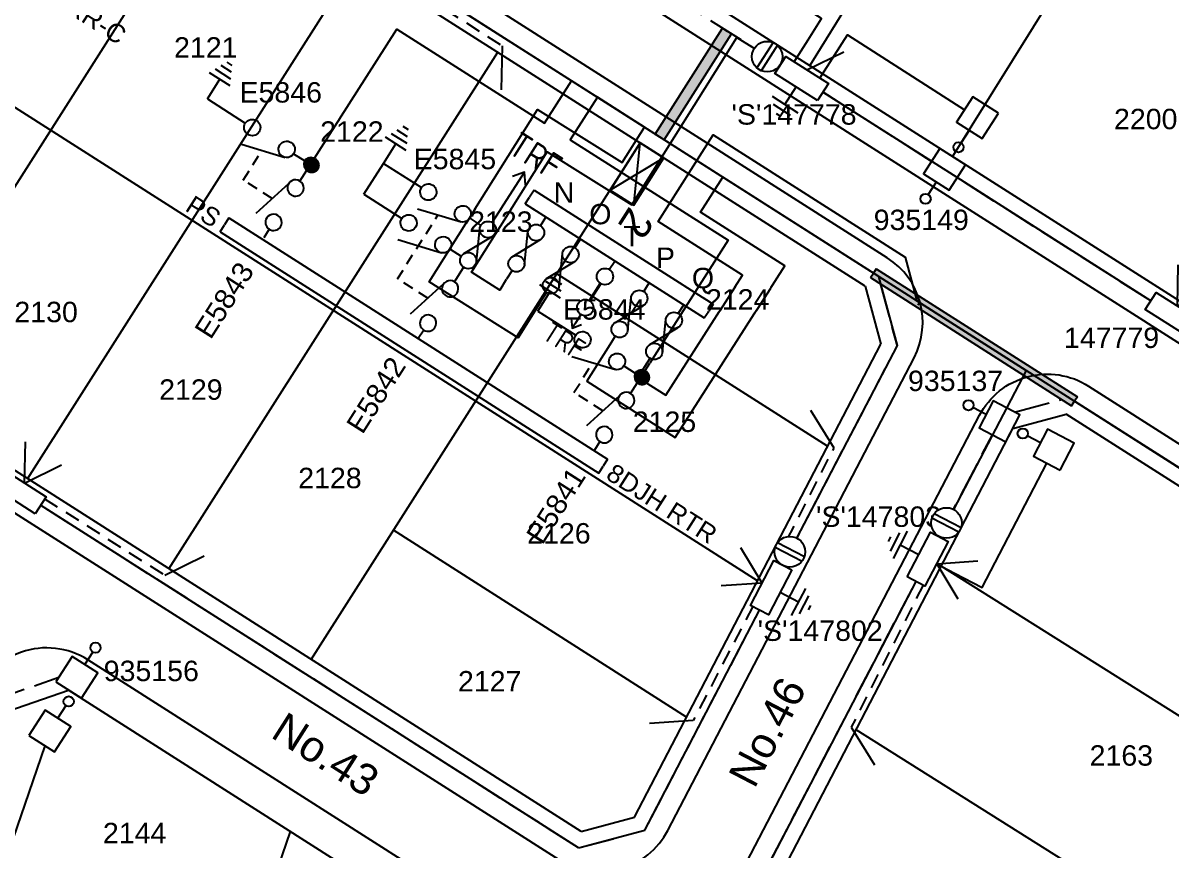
# Model space of a CAD drawing. Header units: metres. Extents: x 305550 to 306428, y 6276370 to 6276957.
# Drawn here: x 306005 to 306117.4, y 6276680.6 to 6276761.6 of the extents above; entities that cross this region are included whole.
import ezdxf
from ezdxf.enums import TextEntityAlignment as Align

# ---------------------------------------------------------------- set-up
doc = ezdxf.new("R2010")
doc.units = ezdxf.units.M
doc.header["$LTSCALE"] = 0.7
doc.set_wipeout_variables(frame=1)
for name, pattern in [('A', [0]), ('Cable Exist OH', [1, 1, 0]), ('CENTERX2', [101.6, 63.5, -12.7, 12.7, -12.7]), ('Dash', [5, 3, -2]), ('IE Trench LV', [6.5, 5, -1.5])]:
    doc.linetypes.add(name, pattern=pattern)
doc.layers.get('0').update_dxf_attribs({"color": 6})
for name, color, linetype in [('_User Miscellaneous11', 7, 'Continuous'), ('_User Miscellaneous4', 7, 'Continuous'), ('_User Miscellaneous7', 150, 'Continuous'), ('_User Miscellaneous8', 7, 'Continuous'), ('Cadastre Developer_SP_NEW', 4, 'Continuous'), ('Cadastre Roads_SP_NEW', 8, 'Continuous'), ('Duct_SP_NEW', 2, 'Continuous'), ('Equip_HV_NEW', 2, 'Continuous'), ('Equip_LV_MOD', 5, 'Continuous'), ('Equip_LV_NEW', 5, 'Continuous'), ('Mains_HV_NEW_U72', 2, 'Continuous'), ('Mains_LV_NEW_R6', 2, 'Continuous'), ('Mains_LV_NEW_T84', 2, 'Continuous'), ('Services_SP_NEW_UG', 2, 'Continuous'), ('Sub_LV_EXT', 5, 'Continuous'), ('Sub_SP_NEW', 2, 'Continuous'), ('SupportsUG_SP_LV_NEW', 2, 'Continuous'), ('SupportsUG_SP_LV_SL_NEW', 2, 'Continuous'), ('Trench_SP_NEW', 2, 'Continuous')]:
    doc.layers.add(name, color=color, linetype=linetype)
doc.layers.add('_User Miscellaneous5', color=7, linetype='Continuous', lineweight=35)
doc.layers.add('_User Notes', color=7, linetype='Continuous', plot=False)
doc.styles.add('ARIAL', font='arial.ttf', dxfattribs={"height": 2})
doc.styles.add('ARIAL 3.0', font='arial.ttf', dxfattribs={"height": 3})
doc.styles.add('iecARIAL', font='arial.ttf', dxfattribs={"height": 2})
doc.styles.add('IESYMBOL1', font='isocp.shx')
doc.styles.add('POLE_LABEL', font='arial.ttf')
doc.styles.add('SL_LABEL', font='arial.ttf')
doc.styles.get("Standard").update_dxf_attribs({"font": 'arial.ttf'})
doc.styles.add('style1', font='iso3098b.shx')
doc.styles.add('SWG_LABEL', font='arial.ttf')
doc.styles.add('SWITCH_LABEL', font='arial.ttf', dxfattribs={"height": 2.5})
doc.linetypes.add('Cable New UG', pattern='A,8,-1,["x",style1,S=3.5,R=0,X=0.35,Y=-1],-3.5', length=12.5)
doc.linetypes.add('Cable Z', pattern='A,8,-1,["Z",Standard,S=2.5,R=0,X=0.35,Y=-1.25],-3.5', length=12.5)
doc.linetypes.add('IE Trench HV', pattern='A,8,-2,["/",style1,S=2.5,R=0,X=0.1,Y=-1],-4.5', length=14.5)

# ---------------------------------------------------------------- blocks, each defined once
blk = doc.blocks.new('*U35')
at = {"lineweight": -3}
blk.add_lwpolyline([(-2.48, 2.49), (2.47, 2.49), (2.47, 0.51), (-2.48, 0.51)], close=True, dxfattribs=at)
for tag, flags, p in [('STREET_CODE', 9, (1.5, 3.5)), ('OWNED_BY', 9, (1.5, 3.3)), ('OPERATED_BY', 9, (1.5, 3.1)), ('STATE', 9, (1.5, 2.7)), ('SUPPORT_TYPE', 9, (1.5, 2.5)), ('MAINTAINED_BY', 9, (1.5, 2.9)), ('USAGE', 9, (1.5, 2.3)), ('SUBURB', 9, (1.5, 1.7)), ('STREETNAME', 9, (1.5, 1.5)), ('LEGEND', 9, (1.5, 2.1)), ('PARENT', 9, (1.5, 1.9)), ('LOCATION', 9, (1.5, 1.3)), ('NOTES', 9, (1.5, 1.1)), ('Z', 1, (1.5, 0.9))]:
    blk.add_attdef(tag, text='', height=0.2, dxfattribs=dict(flags=flags)).set_placement(p, align=Align.MIDDLE_LEFT)
at = {"layer": '_User Miscellaneous4', "style": 'ARIAL', "flags": 8}
blk.add_attdef('ASSET_NUM', text='', height=2, dxfattribs=at).set_placement((2, 5.5), align=Align.MIDDLE_LEFT)
blk = doc.blocks.new('A$C1B2C29DD')
at = {"layer": 'Services_SP_NEW_UG', "color": 2, "flags": 128}
for points in [[(0, 0), (-2.1, 3.44)], [(0, 0), (2.1, 3.44)]]:
    blk.add_lwpolyline(points, dxfattribs=at)
blk = doc.blocks.new('*U53')
at = {"layer": 'Services_SP_NEW_UG', "color": 2, "flags": 128}
blk.add_lwpolyline([(16.42, -0.75), (18.67, 2.93)], dxfattribs=at)
at = {"layer": 'Services_SP_NEW_UG', "color": 2, "linetype": 'Dash', "ltscale": 0.7, "flags": 128}
blk.add_lwpolyline([(2.47, -0.75), (16.42, -0.75)], dxfattribs=at)
blk = doc.blocks.new('*U120')
at = {"layer": '_User Miscellaneous7', "lineweight": -3}
blk.add_lwpolyline([(0.6, -2.88), (0.6, -1.43)], dxfattribs=at)
blk.add_lwpolyline([(-0.88, -5.85), (2.09, -5.85), (2.09, -2.88), (-0.88, -2.88)], close=True, dxfattribs=at)
blk.add_circle((0.6, -0.93), 0.5, dxfattribs=at)
at = {"layer": '_User Miscellaneous8', "color": 2, "lineweight": -3}
blk.add_lwpolyline([(-1.49, 0), (1.49, 0), (1.49, 2.97), (-1.49, 2.97)], close=True, dxfattribs=at)
at = {"style": 'POLE_LABEL', "flags": 9}
blk.add_attdef('STRUCTURE_PLANT_NUMBER', text='', height=0.2, dxfattribs=at).set_placement((1.64, 1.73), align=Align.MIDDLE_LEFT)
for tag, flags, p in [('STREET_CODE', 9, (1.64, 1.49)), ('OWNED_BY', 9, (1.64, 1.09)), ('COLUMN_TYPE', 9, (1.64, 1.29)), ('OPERATED_BY', 9, (1.64, 0.89)), ('STATE', 9, (1.64, 0.49)), ('MAINTAINED_BY', 9, (1.64, 0.69)), ('USAGE', 9, (1.64, 0.29)), ('LEGEND', 9, (1.64, 0.09)), ('SUBURB', 9, (1.64, -0.31)), ('STREETNAME', 9, (1.64, -0.51)), ('PARENT', 9, (1.64, -0.11)), ('LOCATION', 9, (1.64, -0.71)), ('NOTES', 9, (1.64, -0.91)), ('LABEL_ALIGNMENT', 9, (1.64, -1.11)), ('Z', 1, (1.64, -1.31))]:
    blk.add_attdef(tag, text='', height=0.2, dxfattribs=dict(flags=flags)).set_placement(p, align=Align.MIDDLE_LEFT)
at = {"layer": '_User Miscellaneous5', "style": 'ARIAL', "flags": 8}
blk.add_attdef('ASSET_NUM', text='', height=2, dxfattribs=at).set_placement((2, 3.49), align=Align.MIDDLE_LEFT)
blk = doc.blocks.new('*U39')
at = {"layer": '_User Miscellaneous8', "color": 2}
blk.add_line((0, 0), (0, 1.45), dxfattribs=at)
blk.add_circle((0, 1.95), 0.5, dxfattribs=at)
for tag, p, flags in [('Z', (0, 0), 1), ('OPERATED_BY', (0, -9.61), 9)]:
    blk.add_attdef(tag, p, '', height=0.2, dxfattribs=dict(flags=flags))
at = {"style": 'SL_LABEL', "flags": 9}
blk.add_attdef('STREET_CODE', text='', height=0.2, dxfattribs=at).set_placement((0, -0.2), align=Align.MIDDLE_LEFT)
at = {"flags": 9}
for tag, p in [('CONSTRUCTED_VOLTAGE', (0, -0.4)), ('CONTROL_TYPE', (0, -0.6)), ('LANTERN_PURPOSE', (0, -0.8)), ('LANTERN_TYPE', (0, -1)), ('NO_PHASES', (0, -1.2)), ('OPERATING_VOLTAGE', (0, -1.4)), ('ORIENTATION', (0, -1.6)), ('OWNED_BY', (0, -1.8)), ('STATE', (0, -2)), ('USAGE', (0, -2.2)), ('CEXIST', (0, -2.4)), ('CNEW', (0, -2.6)), ('CNUMBER', (0, -2.8)), ('CREMOVE', (0, -3)), ('CREPLACE', (0, -3.2)), ('LKINGHEIGHT', (0, -3.4)), ('LBRACKET', (0, -3.6)), ('LBRACKETVOCAB', (0, -3.8)), ('LCATEGORY', (0, -4)), ('LCHARGE1', (0, -4.2)), ('LCHARGE1PERCENT', (0, -4.4)), ('LCHARGE2', (0, -4.6)), ('LCHARGE2PERCENT', (0, -4.8)), ('LCHARGE3', (0, -5)), ('LCHARGE3PERCENT', (0, -5.2)), ('LEXIST', (0, -5.4)), ('LLAMP', (0, -5.6)), ('LLAMPVOCAB', (0, -5.8)), ('LMAST', (0, -6)), ('LMASTVOCAB', (0, -6.2)), ('LNEW', (0, -6.4)), ('LANTNUMBER', (0, -6.6)), ('LOUTREACH', (0, -7)), ('LOUTREACHVOCAB', (0, -7.2)), ('LRATECODE', (0, -7.4)), ('LREMOVE', (0, -7.6)), ('LREPLACE', (0, -7.8)), ('SUBURB', (0, -8.6)), ('STREETNAME', (0, -8.8)), ('LTYPE', (0, -8)), ('LTYPEVOCAB', (0, -8.2)), ('LEGEND', (0, -8.4)), ('LOCATION', (0, -9)), ('NOTES', (0, -9.2)), ('MAINTAINED_BY', (0, -9.86))]:
    blk.add_attdef(tag, text='', height=0.2, dxfattribs=at).set_placement(p, align=Align.MIDDLE_LEFT)
at = {"layer": '_User Notes', "style": 'SL_LABEL', "flags": 8}
blk.add_attdef('ASSET_NUM', text='', height=2.5, dxfattribs=at).set_placement((2, 2), align=Align.MIDDLE_LEFT)
at = {"layer": '_User Notes', "flags": 8}
blk.add_attdef('LNUMBER', text='', height=2.5, dxfattribs=at).set_placement((1.2, -2.8), align=Align.MIDDLE_LEFT)
blk = doc.blocks.new('*U36')
at = {"layer": '_User Miscellaneous7', "lineweight": -3}
blk.add_lwpolyline([(0, -3.03), (0, -1.58)], dxfattribs=at)
blk.add_lwpolyline([(-1.49, -6), (1.49, -6), (1.49, -3.03), (-1.49, -3.03)], close=True, dxfattribs=at)
blk.add_circle((0, -1.08), 0.5, dxfattribs=at)
at = {"layer": '_User Miscellaneous8', "color": 2, "lineweight": -3}
blk.add_lwpolyline([(-1.49, 0), (1.49, 0), (1.49, 2.97), (-1.49, 2.97)], close=True, dxfattribs=at)
at = {"style": 'POLE_LABEL', "flags": 9}
blk.add_attdef('STRUCTURE_PLANT_NUMBER', text='', height=0.2, dxfattribs=at).set_placement((1.64, 1.73), align=Align.MIDDLE_LEFT)
for tag, flags, p in [('STREET_CODE', 9, (1.64, 1.49)), ('OWNED_BY', 9, (1.64, 1.09)), ('COLUMN_TYPE', 9, (1.64, 1.29)), ('OPERATED_BY', 9, (1.64, 0.89)), ('STATE', 9, (1.64, 0.49)), ('MAINTAINED_BY', 9, (1.64, 0.69)), ('USAGE', 9, (1.64, 0.29)), ('LEGEND', 9, (1.64, 0.09)), ('SUBURB', 9, (1.64, -0.31)), ('STREETNAME', 9, (1.64, -0.51)), ('PARENT', 9, (1.64, -0.11)), ('LOCATION', 9, (1.64, -0.71)), ('NOTES', 9, (1.64, -0.91)), ('LABEL_ALIGNMENT', 9, (1.64, -1.11)), ('Z', 1, (1.64, -1.31))]:
    blk.add_attdef(tag, text='', height=0.2, dxfattribs=dict(flags=flags)).set_placement(p, align=Align.MIDDLE_LEFT)
at = {"layer": '_User Miscellaneous5', "style": 'ARIAL', "flags": 8}
blk.add_attdef('ASSET_NUM', text='', height=2, dxfattribs=at).set_placement((2, 3.49), align=Align.MIDDLE_LEFT)
blk = doc.blocks.new('*U74')
at = {"layer": 'Services_SP_NEW_UG', "color": 2, "flags": 128}
blk.add_lwpolyline([(14.97, -0.75), (17.21, 2.93)], dxfattribs=at)
at = {"layer": 'Services_SP_NEW_UG', "color": 2, "linetype": 'Dash', "ltscale": 0.7, "flags": 128}
blk.add_lwpolyline([(2.47, -0.75), (14.97, -0.75)], dxfattribs=at)
blk = doc.blocks.new('*U55')
at = {"layer": 'Services_SP_NEW_UG', "color": 2, "flags": 128}
blk.add_lwpolyline([(-15.04, -0.99), (-17.35, 2.65)], dxfattribs=at)
at = {"layer": 'Services_SP_NEW_UG', "color": 2, "linetype": 'Dash', "ltscale": 0.7, "flags": 128}
blk.add_lwpolyline([(-2.46, -0.79), (-15.04, -0.99)], dxfattribs=at)
blk = doc.blocks.new('*U56')
at = {"layer": 'Services_SP_NEW_UG', "color": 2, "flags": 128}
blk.add_lwpolyline([(18.06, -0.75), (20.31, 2.93)], dxfattribs=at)
at = {"layer": 'Services_SP_NEW_UG', "color": 2, "linetype": 'Dash', "ltscale": 0.7, "flags": 128}
blk.add_lwpolyline([(2.47, -0.75), (18.06, -0.75)], dxfattribs=at)
blk = doc.blocks.new('SUB_PADMOUNT_NEW')
for p, q in [((0, 1.375), (5.5, -1.375)), ((5.5, 1.375), (0, -1.375))]:
    blk.add_line(p, q)
blk.add_lwpolyline([(0, -1.375), (5.5, -1.375), (5.5, 1.375), (0, 1.375)], close=True)
for tag, flags, p in [('STREET_CODE', 9, (5.34, 0.545)), ('OPERATING_VOLTAGE', 9, (5.34, 0.145)), ('ORIENTATION', 9, (5.34, -0.055)), ('NO_PHASES', 9, (5.34, 0.345)), ('OWNED_BY', 9, (5.34, -0.255)), ('OPERATED_BY', 9, (5.34, -0.455)), ('SECONDARY_VOLTAGE', 9, (5.34, -1.055)), ('CONSTRUCTED_VOLTAGE', 9, (5.34, -0.855)), ('MAINTAINED_BY', 9, (5.34, -0.655)), ('STATE', 9, (5.34, -1.255)), ('SUBSTATION_TYPE', 9, (5.34, -1.655)), ('SUBURB', 9, (5.34, -2.255)), ('USAGE', 9, (5.34, -1.855)), ('PARENT', 9, (5.34, -1.455)), ('LEGEND', 9, (5.34, -2.055)), ('Z', 1, (5.34, -3.055)), ('STREETNAME', 9, (5.34, -2.455)), ('LOCATION', 9, (5.34, -2.655)), ('NOTES', 9, (5.34, -2.855))]:
    blk.add_attdef(tag, text='', height=0.2, dxfattribs=dict(flags=flags)).set_placement(p, align=Align.MIDDLE_LEFT)
at = {"layer": '_User Notes', "flags": 8}
blk.add_attdef('ASSET_NUM', text='', height=3, dxfattribs=at).set_placement((5.84, 2.545), align=Align.MIDDLE_LEFT)
blk = doc.blocks.new('*U54')
at = {"layer": 'Services_SP_NEW_UG', "color": 2, "flags": 128}
blk.add_lwpolyline([(-16.42, -0.75), (-18.67, 2.93)], dxfattribs=at)
at = {"layer": 'Services_SP_NEW_UG', "color": 2, "linetype": 'Dash', "ltscale": 0.7, "flags": 128}
blk.add_lwpolyline([(-2.47, -0.75), (-16.42, -0.75)], dxfattribs=at)
blk = doc.blocks.new('LV_UG_LINKS_CLOSED_NEW')
for tag, flags, p in [('MAINTAINED_BY', 9, (1.5, -2.2)), ('TYPE', 9, (1.5, -2.6)), ('Z', 1, (1.5, -2.8)), ('NUMBER_OF_PHASES', 9, (1.5, -2.4))]:
    blk.add_attdef(tag, text='', height=0.2, dxfattribs=dict(flags=flags)).set_placement(p, align=Align.MIDDLE_LEFT)
blk.add_wipeout([(-1.06, 1.06), (-1.18, 0.92), (-1.29, 0.76), (-1.37, 0.59), (-1.43, 0.42), (-1.48, 0.23), (-1.49, 0.05), (-1.49, -0.14), (-1.46, -0.33), (-1.41, -0.51), (-1.33, -0.68), (-1.24, -0.84), (-1.12, -0.99), (-0.99, -1.12), (-0.84, -1.24), (-0.68, -1.33), (-0.51, -1.41), (-0.33, -1.46), (-0.14, -1.49), (0.05, -1.49), (0.23, -1.48), (0.42, -1.43), (0.59, -1.37), (0.76, -1.29), (0.92, -1.18), (1.06, -1.06), (1.18, -0.92), (1.29, -0.76), (1.37, -0.59), (1.43, -0.42), (1.48, -0.23), (1.49, -0.05), (1.49, 0.14), (1.46, 0.33), (1.41, 0.51), (1.33, 0.68), (1.24, 0.84), (1.12, 0.99), (0.99, 1.12), (0.84, 1.24), (0.68, 1.33), (0.51, 1.41), (0.33, 1.46), (0.14, 1.49), (-0.05, 1.49), (-0.23, 1.48), (-0.42, 1.43), (-0.59, 1.37), (-0.76, 1.29), (-0.92, 1.18)])
for p, q in [((-0.25, -1.48), (-0.25, 1.48)), ((0.25, -1.48), (0.25, 1.48))]:
    blk.add_line(p, q)
blk.add_circle((0, 0), 1.5)
at = {"flags": 9}
for tag, p in [('ACTUAL_STATUS', (1.5, 0)), ('CONSTRUCTED_VOLTAGE', (1.5, -0.2)), ('OPERATING_VOLTAGE', (1.5, -0.6)), ('ORIENTATION', (1.5, -0.8)), ('STATE', (1.5, -1)), ('SWITCH_TYPE', (1.5, -1.2)), ('NO_PHASES', (1.5, -0.4)), ('OWNED_BY', (1.5, -1.8)), ('OPERATED_BY', (1.5, -2)), ('USAGE', (1.5, -1.4)), ('NOTES', (1.5, -1.6))]:
    blk.add_attdef(tag, text='', height=0.2, dxfattribs=at).set_placement(p, align=Align.MIDDLE_LEFT)
blk = doc.blocks.new('*U77')
for tag, flags, p in [('MAINTAINED_BY', 9, (1.5, -2.2)), ('TYPE', 9, (1.5, -2.6)), ('Z', 1, (1.5, -2.8)), ('NUMBER_OF_PHASES', 9, (1.5, -2.4))]:
    blk.add_attdef(tag, text='', height=0.2, dxfattribs=dict(flags=flags)).set_placement(p, align=Align.MIDDLE_LEFT)
blk.add_wipeout([(-1.13, 0.97), (-1.25, 0.82), (-1.34, 0.66), (-1.41, 0.49), (-1.46, 0.31), (-1.49, 0.12), (-1.49, -0.07), (-1.47, -0.25), (-1.43, -0.44), (-1.36, -0.61), (-1.28, -0.78), (-1.17, -0.93), (-1.04, -1.07), (-0.9, -1.19), (-0.74, -1.3), (-0.58, -1.38), (-0.4, -1.44), (-0.21, -1.48), (-0.03, -1.49), (0.16, -1.49), (0.34, -1.45), (0.52, -1.4), (0.7, -1.32), (0.86, -1.22), (1, -1.11), (1.13, -0.97), (1.25, -0.82), (1.34, -0.66), (1.41, -0.49), (1.46, -0.31), (1.49, -0.12), (1.49, 0.07), (1.47, 0.25), (1.43, 0.44), (1.36, 0.61), (1.28, 0.78), (1.17, 0.93), (1.04, 1.07), (0.9, 1.19), (0.74, 1.3), (0.58, 1.38), (0.4, 1.44), (0.21, 1.48), (0.03, 1.49), (-0.16, 1.49), (-0.34, 1.45), (-0.52, 1.4), (-0.7, 1.32), (-0.86, 1.22), (-1, 1.11)])
for p, q in [((-0.14, -1.49), (-0.36, 1.46)), ((0.36, -1.46), (0.14, 1.49))]:
    blk.add_line(p, q)
blk.add_circle((0, 0), 1.5)
at = {"flags": 9}
for tag, p in [('ACTUAL_STATUS', (1.5, 0)), ('CONSTRUCTED_VOLTAGE', (1.5, -0.2)), ('OPERATING_VOLTAGE', (1.5, -0.6)), ('ORIENTATION', (1.5, -0.8)), ('STATE', (1.5, -1)), ('SWITCH_TYPE', (1.5, -1.2)), ('NO_PHASES', (1.5, -0.4)), ('OWNED_BY', (1.5, -1.8)), ('OPERATED_BY', (1.5, -2)), ('USAGE', (1.5, -1.4)), ('NOTES', (1.5, -1.6))]:
    blk.add_attdef(tag, text='', height=0.2, dxfattribs=at).set_placement(p, align=Align.MIDDLE_LEFT)
blk = doc.blocks.new('TX_LINK_NEW')
h = blk.add_hatch(color=256)
edge = h.paths.add_edge_path()
edge.add_line((2.6, 0.05), (4.6, 0.05))
edge.add_arc((5.4, 0.01), 0.8, 177.2353, 184.4027)
edge.add_line((4.6, -0.05), (2.6, -0.05))
edge.add_arc((1.8, 0), 0.8, 356.4167, 363.5833)
blk.add_line((7.2, 0.01), (7.8, 0.01))
for points in [[(1, 0), (0, 0)], [(2.6, 0.05), (4.6, 0.05)], [(6.2, 0.01), (7.2, 0.01)], [(7, -0.59), (7.8, 0.01), (7, 0.61)], [(2.6, -0.05), (4.6, -0.05)]]:
    blk.add_lwpolyline(points)
for centre in [(1.8, 0), (5.4, 0.01)]:
    blk.add_circle(centre, 0.8)
for centre, start, end in [((1.8, 0), 356.4167, 3.5833), ((5.4, 0.01), 177.2353, 184.4027)]:
    blk.add_arc(centre, 0.8, start, end)
at = {"style": 'IESYMBOL1'}
blk.add_text('TRF', height=2, rotation=90, dxfattribs=at).set_placement((9.24, 0.01), align=Align.MIDDLE_CENTER)
at = {"flags": 1}
blk.add_attdef('Z', (0, 0), '', height=0.2, dxfattribs=at)
at = {"layer": 'Sub_LV_EXT', "flags": 1}
for tag, p in [('USAGE', (2.14, -1.14)), ('ORIENTATION', (2.14, -1.53)), ('NOTES', (2.14, -3.07))]:
    blk.add_attdef(tag, p, '', height=0.2, dxfattribs=at)
blk = doc.blocks.new('LV_UG_DFUSE_CLOSED_NEW')
for points in [[(1, 0), (0, 0)], [(5.04, 0.73), (2.16, -0.72)], [(5.05, -0.71), (2.16, 0.72)], [(6.2, 0.01), (7.2, 0.01)]]:
    blk.add_lwpolyline(points)
for centre in [(1.8, 0), (5.4, 0.01)]:
    blk.add_circle(centre, 0.8)
for tag, flags, p in [('ACTUAL_STATUS', 9, (1.5, 0)), ('CONSTRUCTED_VOLTAGE', 9, (1.5, -0.2)), ('OPERATED_BY', 9, (1.5, -0.6)), ('OWNED_BY', 9, (1.5, -1)), ('OPERATING_VOLTAGE', 9, (1.5, -1.2)), ('NO_PHASES', 9, (1.5, -0.4)), ('MAINTAINED_BY', 9, (1.5, -0.8)), ('ORIENTATION', 9, (1.5, -1.4)), ('STATE', 9, (1.5, -1.6)), ('SWITCH_TYPE', 9, (1.5, -1.8)), ('USAGE', 9, (1.5, -2)), ('NOTES', 9, (1.5, -2.2)), ('Z', 1, (1.5, -2.4))]:
    blk.add_attdef(tag, text='', height=0.2, dxfattribs=dict(flags=flags)).set_placement(p, align=Align.MIDDLE_LEFT)
blk = doc.blocks.new('Earth')
for p, q in [((0, -2.04), (0, 0)), ((-1.5, -2.04), (1.5, -2.04)), ((-1, -2.64), (1, -2.64)), ((-0.25, -3.24), (0.25, -3.24))]:
    blk.add_line(p, q)
blk = doc.blocks.new('*U153')
for p, q in [((-1.6, 0), (-1.6, 69.89)), ((-1.6, 69.89), (-0.8, 69.89)), ((0, 69.89), (-0.8, 69.89)), ((0, 0), (0, 69.89)), ((-1.6, 0), (-0.8, 0)), ((0, 0), (-0.8, 0))]:
    blk.add_line(p, q)
at = {"style": 'ARIAL'}
blk.add_attdef('SWG_TYPE', text='', height=1.8, rotation=90, dxfattribs=at).set_placement((-0.8, 70.64), align=Align.MIDDLE_LEFT)
blk.add_attdef('SUB_TYPE', text='', height=1.8, rotation=90, dxfattribs=at).set_placement((-0.8, -0.76), align=Align.MIDDLE_RIGHT)
blk = doc.blocks.new('*U156')
for p, q in [((-1.6, 0), (-1.6, 44)), ((-1.6, 44), (-0.8, 44)), ((0, 44), (-0.8, 44)), ((0, 0), (0, 44)), ((-1.6, 0), (-0.8, 0)), ((0, 0), (-0.8, 0))]:
    blk.add_line(p, q)
at = {"style": 'ARIAL'}
blk.add_attdef('SWG_TYPE', text='', height=1.8, rotation=90, dxfattribs=at).set_placement((-0.8, 44.74), align=Align.MIDDLE_LEFT)
blk.add_attdef('SUB_TYPE', text='', height=1.8, rotation=90, dxfattribs=at).set_placement((-0.8, -0.76), align=Align.MIDDLE_RIGHT)
blk = doc.blocks.new('SWG_SIE_TRF_NOES_NEW')
for p, q in [((7.01, 0.8), (2.79, 1.95)), ((14.68, 0), (20.54, 0))]:
    blk.add_line(p, q)
for points in [[(2.2, 0.01), (1.2, 0.01)], [(19.54, -0.75), (20.54, 0), (19.54, 0.75)], [(7.8, 0), (9.45, 0)]]:
    blk.add_lwpolyline(points)
for points in [[(3, -0.79, 1), (3, 0.81, 1)], [(7, -0.8, 1), (7, 0.8, 1)]]:
    blk.add_lwpolyline(points, format="xyb", close=True)
at = {"flags": 1}
blk.add_attdef('Z', (0, 0), '', height=0.2, dxfattribs=at)
at = {"style": 'SWITCH_LABEL', "flags": 9}
blk.add_attdef('STREET_CODE', text='', height=0.2, dxfattribs=at).set_placement((0, -0.2), align=Align.MIDDLE_LEFT)
at = {"flags": 9}
for tag, p in [('ORIENTATION', (0, -0.4)), ('SUBURB', (0, -1)), ('STREETNAME', (0, -1.2)), ('PARENT', (0, -0.6)), ('USAGE', (0, -0.8)), ('LOCATION', (0, -1.4)), ('NOTES', (0, -1.6))]:
    blk.add_attdef(tag, text='', height=0.2, dxfattribs=at).set_placement(p, align=Align.MIDDLE_LEFT)
blk = doc.blocks.new('SWG_FUSE_NEW')
for points in [[(4.04, 0.73), (1.16, -0.72)], [(4.05, -0.71), (1.16, 0.72)]]:
    blk.add_lwpolyline(points)
for centre in [(0.8, 0), (4.4, 0.01)]:
    blk.add_circle(centre, 0.8)
at = {"style": 'SWITCH_LABEL', "flags": 8}
blk.add_attdef('ASSET_NUM', text='', height=2.5, rotation=179.9544, dxfattribs=at).set_placement((-2.4, 0), align=Align.MIDDLE_LEFT)
for tag, p, flags in [('Z', (0, 0), 1), ('ORIENTATION', (0.04, -4.4), 9), ('USAGE', (0.04, -5.4), 9)]:
    blk.add_attdef(tag, p, '', height=0.2, dxfattribs=dict(flags=flags))
at = {"flags": 9}
for tag, p in [('SUBURB', (0, -2.2)), ('PARENT', (0, -1.6)), ('STREETNAME', (0, -2.4))]:
    blk.add_attdef(tag, text='', height=0.2, dxfattribs=at).set_placement(p, align=Align.MIDDLE_LEFT)
blk = doc.blocks.new('*U157')
at = {"linetype": 'CENTERX2'}
blk.add_blockref('SWG_SIE_TRF_NOES_NEW', (0, 0), dxfattribs=at)
at = {"linetype": 'CENTERX2', "rotation": 180}
blk.add_blockref('SWG_FUSE_NEW', (14.68, 0), dxfattribs=at)
at = {"style": 'IESYMBOL1'}
blk.add_text('TRF', height=2.5, rotation=270.0174, dxfattribs=at).set_placement((22.51, -0.05), align=Align.MIDDLE_CENTER)
blk = doc.blocks.new('SWG_SIE_ES_NEW')
for p, q in [((-6.1, 0.75), (-1.8, 1.97)), ((2.22, -2.29), (4.62, -2.29)), ((2.52, -2.89), (4.32, -2.89)), ((2.83, -3.49), (4.03, -3.49)), ((3.13, -4.09), (3.73, -4.09))]:
    blk.add_line(p, q)
at = {"const_width": 0.8, "flags": 128}
blk.add_lwpolyline([(-9.09, -0.02, 1), (-8.29, -0.02, 1)], format="xyb", close=True, dxfattribs=at)
for points in [[(-5.79, -0.82, -1), (-5.79, 0.78, -1)], [(-1.79, -0.81, -1), (-1.79, 0.79, -1)]]:
    blk.add_lwpolyline(points, format="xyb", close=True)
for points in [[(-6.59, -0.02), (-7.89, -0.02)], [(3.42, -0.01), (-0.99, -0.01)], [(3.42, -0.01), (3.42, -2.29)]]:
    blk.add_lwpolyline(points)
at = {"flags": 1}
blk.add_attdef('Z', (0, 0), '', height=0.2, dxfattribs=at)
at = {"style": 'SWITCH_LABEL', "flags": 9}
blk.add_attdef('STREET_CODE', text='', height=0.2, dxfattribs=at).set_placement((0, -0.2), align=Align.MIDDLE_LEFT)
at = {"flags": 9}
for tag, p in [('ORIENTATION', (0, -0.4)), ('SUBURB', (0, -1)), ('STREETNAME', (0, -1.2)), ('PARENT', (0, -0.6)), ('USAGE', (0, -0.8)), ('LOCATION', (0, -1.4)), ('NOTES', (0, -1.6))]:
    blk.add_attdef(tag, text='', height=0.2, dxfattribs=at).set_placement(p, align=Align.MIDDLE_LEFT)
at = {"style": 'ARIAL', "flags": 8}
blk.add_attdef('ASSET_NUM', text='', height=2, dxfattribs=at).set_placement((-1.81, -3.15), align=Align.MIDDLE_CENTER)
blk = doc.blocks.new('SWG_SIE_SU_NEW')
blk.add_line((5.81, 0.79), (1.59, 1.94))
at = {"linetype": 'A', "lineweight": 0}
for p, q in [((7.98, 0.35), (7.98, -0.37)), ((8.18, -0.58), (8.18, 0.56)), ((8.38, 0.66), (8.38, -0.68)), ((8.58, -0.71), (8.58, 0.69)), ((8.78, 0.66), (8.78, -0.68)), ((8.98, -0.59), (8.98, 0.56)), ((9.18, 0.35), (9.18, -0.38))]:
    blk.add_line(p, q, dxfattribs=at)
at = {"linetype": 'Dash', "ltscale": 0.5}
blk.add_lwpolyline([(3.7, 1.36), (3.7, 4.73), (7.22, 4.73)], dxfattribs=at)
for points in [[(1, 0), (0, 0)], [(6.6, -0.01), (10.1, -0.01)]]:
    blk.add_lwpolyline(points)
for points in [[(1.8, -0.8, 1), (1.8, 0.8, 1)], [(5.8, -0.81, 1), (5.8, 0.79, 1)]]:
    blk.add_lwpolyline(points, format="xyb", close=True)
at = {"linetype": 'A', "lineweight": 0}
blk.add_circle((8.58, -0.01), 0.7, dxfattribs=at)
at = {"style": 'SWG_LABEL', "flags": 8}
blk.add_attdef('ASSET_NUM', text='', height=2, rotation=179.9544, dxfattribs=at).set_placement((-2.4, 0.01), align=Align.MIDDLE_LEFT)
at = {"flags": 1}
blk.add_attdef('Z', (0, 0), '', height=0.2, dxfattribs=at)
at = {"style": 'SWITCH_LABEL', "flags": 9}
blk.add_attdef('STREET_CODE', text='', height=0.2, dxfattribs=at).set_placement((0, 0), align=Align.MIDDLE_LEFT)
at = {"flags": 9}
for tag, p in [('ORIENTATION', (0, -0.2)), ('SUBURB', (0, -0.8)), ('STREETNAME', (0, -1)), ('PARENT', (0, -0.4)), ('USAGE', (0, -0.6)), ('LOCATION', (0, -1.2)), ('OPERATED_BY', (-0.01, -1.84)), ('OWNED_BY', (0, -1.62)), ('MAINTAINED_BY', (-0.01, -2.05)), ('NOTES', (0, -1.4))]:
    blk.add_attdef(tag, text='', height=0.2, dxfattribs=at).set_placement(p, align=Align.MIDDLE_LEFT)
blk = doc.blocks.new('*U206')
for p, q in [((-6.1, 4.33), (-1.8, 5.55)), ((-6.1, 0.75), (-1.8, 1.97)), ((2.22, -2.29), (4.62, -2.29)), ((2.52, -2.89), (4.32, -2.89)), ((2.83, -3.49), (4.03, -3.49)), ((3.13, -4.09), (3.73, -4.09))]:
    blk.add_line(p, q)
at = {"linetype": 'Dash', "ltscale": 0.5, "flags": 128}
blk.add_lwpolyline([(-7.34, 8.78), (-3.81, 8.78), (-3.79, 1.4)], dxfattribs=at)
for points in [[(-6.59, 3.56), (-7.89, 3.56)], [(3.42, 3.57), (-0.99, 3.57)], [(3.42, 3.57), (3.42, -0.01)], [(-6.59, -0.02), (-7.89, -0.02)], [(3.42, -0.01), (-0.99, -0.01)], [(3.42, -0.01), (3.42, -2.29)]]:
    blk.add_lwpolyline(points)
for points in [[(-5.79, 2.76, -1), (-5.79, 4.36, -1)], [(-1.79, 2.77, -1), (-1.79, 4.37, -1)], [(-5.79, -0.82, -1), (-5.79, 0.78, -1)], [(-1.79, -0.81, -1), (-1.79, 0.79, -1)]]:
    blk.add_lwpolyline(points, format="xyb", close=True)
at = {"flags": 1}
blk.add_attdef('Z', (0, 0), '', height=0.2, dxfattribs=at)
at = {"style": 'SWITCH_LABEL', "flags": 9}
blk.add_attdef('STREET_CODE', text='', height=0.2, dxfattribs=at).set_placement((0, -0.2), align=Align.MIDDLE_LEFT)
at = {"flags": 9}
for tag, p in [('ORIENTATION', (0, -0.4)), ('SUBURB', (0, -1)), ('STREETNAME', (0, -1.2)), ('PARENT', (0, -0.6)), ('USAGE', (0, -0.8)), ('LOCATION', (0, -1.4)), ('NOTES', (0, -1.6))]:
    blk.add_attdef(tag, text='', height=0.2, dxfattribs=at).set_placement(p, align=Align.MIDDLE_LEFT)
at = {"style": 'ARIAL', "flags": 8}
blk.add_attdef('ASSET_NUM', text='', height=2, dxfattribs=at).set_placement((-1.81, -3.15), align=Align.MIDDLE_CENTER)

msp = doc.modelspace()

# ---------------------------------------------------------------- hatches: boundary and pattern name
at = {"layer": '_User Miscellaneous11'}
h = msp.add_hatch(color=256, dxfattribs=at)
h.dxf.hatch_style = 1
h.paths.add_polyline_path([(306066.88, 6276750.74), (306067.75, 6276750.19), (306074.36, 6276760.56), (306073.49, 6276761.12)])
h = msp.add_hatch(color=256, dxfattribs=at)
h.dxf.hatch_style = 1
h.paths.add_polyline_path([(306088.54, 6276737.56), (306087.98, 6276736.68), (306107.68, 6276724.13), (306108.24, 6276725.01)])

# ---------------------------------------------------------------- linework, layer by layer
at = {"layer": 'Cadastre Developer_SP_NEW'}
for p, q in [((306097.86, 6276782.94), (306082.03, 6276757.46)), ((306087.45, 6276735.86), (306088.98, 6276730.16)), ((306101.93, 6276721.91), (306107.15, 6276723.31)), ((306076.53, 6276673.13), (306101.93, 6276721.91)), ((306003.49, 6276694.21), (306009.43, 6276696.28)), ((306059.63, 6276682.44), (306064.85, 6276683.84))]:
    msp.add_line(p, q, dxfattribs=at)
at = {"layer": 'Duct_SP_NEW'}
for p, q in [((306066.88, 6276750.74), (306073.49, 6276761.12)), ((306073.49, 6276761.12), (306073.93, 6276760.84)), ((306067.75, 6276750.19), (306074.36, 6276760.56)), ((306074.36, 6276760.56), (306073.93, 6276760.84)), ((306066.88, 6276750.74), (306067.32, 6276750.46)), ((306067.75, 6276750.19), (306067.32, 6276750.46)), ((306088.54, 6276737.56), (306088.26, 6276737.12)), ((306088.54, 6276737.56), (306108.24, 6276725.01)), ((306087.98, 6276736.68), (306088.26, 6276737.12)), ((306087.98, 6276736.68), (306107.68, 6276724.13)), ((306108.24, 6276725.01), (306107.96, 6276724.57)), ((306107.68, 6276724.13), (306107.96, 6276724.57))]:
    msp.add_line(p, q, dxfattribs=at)
at = {"layer": 'Equip_LV_MOD'}
msp.add_line((306055.02, 6276745.25), (306054.59, 6276744.58), dxfattribs=at)
at = {"layer": 'Mains_LV_NEW_R6', "linetype": 'Cable Z', "flags": 128}
for points in [[(306084.46, 6276758.48), (306085.71, 6276760.45), (306097.19, 6276753.13)], [(306083.02, 6276756.22), (306084.46, 6276758.48)], [(306094.46, 6276708.66), (306096.21, 6276707.74)], [(306007.09, 6276690.83), (305998.13, 6276664.75), (305993.39, 6276666.38)]]:
    msp.add_lwpolyline(points, dxfattribs=at)
at = {"layer": 'Mains_LV_NEW_T84', "linetype": 'Cable New UG'}
for p, q in [((306065.83, 6276751.41), (306043.05, 6276765.92)), ((306092.66, 6276733.97), (306092.82, 6276734.29)), ((306065.88, 6276682.56), (306077.1, 6276704.11)), ((306059.38, 6276680.82), (306065.88, 6276682.56))]:
    msp.add_line(p, q, dxfattribs=at)
at = {"layer": 'Mains_LV_NEW_T84', "linetype": 'Cable New UG', "flags": 128}
msp.add_lwpolyline([(306071.83, 6276665.97, -0.032656), (306074.71, 6276672.87), (306092.44, 6276706.92)], format="xyb", dxfattribs=at)
at = {"layer": 'Services_SP_NEW_UG', "color": 2, "flags": 128}
msp.add_lwpolyline([(306081.75, 6276757.03), (306085.37, 6276758.8)], dxfattribs=at)
at = {"layer": 'Trench_SP_NEW', "linetype": 'IE Trench LV'}
for p, q in [((306079.13, 6276757.52), (306052.62, 6276774.41)), ((306093.96, 6276748.07), (306083.31, 6276754.86)), ((306115.42, 6276734.4), (306096.47, 6276746.48)), ((306088.9, 6276736.24), (306090.58, 6276729.98)), ((306079.39, 6276708.5), (306090.58, 6276729.98)), ((306102.09, 6276723.5), (306106.77, 6276724.76)), ((306094.72, 6276711.31), (306099.92, 6276721.28)), ((306076.08, 6276675.51), (306092.44, 6276706.92)), ((306065.88, 6276682.56), (306077.1, 6276704.11)), ((306059.38, 6276680.82), (306065.88, 6276682.56))]:
    msp.add_line(p, q, dxfattribs=at)
at = {"layer": 'Trench_SP_NEW', "linetype": 'IE Trench LV', "flags": 128}
msp.add_lwpolyline([(305993.26, 6276669.04), (306002.31, 6276695.39), (306008.46, 6276697.54)], dxfattribs=at)

# ---------------------------------------------------------------- block references
at = {"layer": 'Equip_HV_NEW', "rotation": 237.5001222611295}
msp.add_blockref('*U153', (305940.77, 6276806.4), dxfattribs=at).add_auto_attribs({'SUB_TYPE': 'PS', 'SWG_TYPE': '8DJH RTRR-C'})
at = {"layer": 'Equip_HV_NEW'}
ref = msp.add_blockref('SWG_SIE_ES_NEW', (306058.26, 6276731.56), dxfattribs=dict(at, rotation=147.5001222665312))
ref.add_attrib('ASSET_NUM', 'E5844', dxfattribs={"layer": '0', "height": 2, "style": 'ARIAL'}).set_placement((306061.89, 6276733.57), align=Align.MIDDLE_CENTER)
at = {"layer": 'Equip_LV_NEW', "rotation": 237.5001222630456}
for name, p in [('TX_LINK_NEW', (306062.93, 6276738.31)), ('LV_UG_DFUSE_CLOSED_NEW', (306066.3, 6276736.17)), ('LV_UG_DFUSE_CLOSED_NEW', (306069.69, 6276734.01))]:
    msp.add_blockref(name, p, dxfattribs=at)
at = {"layer": 'Equip_LV_NEW', "linetype": 'Cable Exist OH', "lineweight": 0, "rotation": 62.48845882261005}
msp.add_blockref('Earth', (306079.13, 6276705.85), dxfattribs=at)
at = {"layer": 'Services_SP_NEW_UG'}
for name, p, rotation in [('*U54', (306037.64, 6276767.59), 147.5001222608618), ('*U74', (306076.92, 6276707), 62.91502587138972), ('*U53', (306005.4, 6276716.99), 327.5001222572519), ('*U55', (306076.92, 6276707), 61.51430930641372), ('*U56', (306094.91, 6276708.42), 243.1778872829)]:
    msp.add_blockref(name, p, dxfattribs=dict(at, rotation=rotation))
at = {"layer": 'Sub_SP_NEW'}
ref = msp.add_blockref('SUB_PADMOUNT_NEW', (306066.59, 6276749.15), dxfattribs=dict(at, rotation=237.5001222629307))
ref.add_attrib('ASSET_NUM_001', '2', (306064.39, 6276743.77), dxfattribs={"layer": '_User Notes', "height": 3, "rotation": 237.5001})
at = {"layer": 'SupportsUG_SP_LV_NEW'}
ref = msp.add_blockref('*U35', (306082.03, 6276757.46), dxfattribs=dict(at, rotation=147.5001222571286))
ref.add_attrib('ASSET_NUM_001', "'S'147778", (306074.36, 6276751.67), dxfattribs={"layer": '_User Miscellaneous4', "height": 2, "style": 'ARIAL'})
for p, rotation in [((306118.04, 6276733.91), 327.5001222593844), ((306005.12, 6276716.56), 327.500122263303), ((306094.46, 6276708.66), 242.4884588276861), ((306077.37, 6276706.76), 62.48845882828201)]:
    msp.add_blockref('A$C1B2C29DD', p, dxfattribs=dict(at, rotation=rotation))
ref = msp.add_blockref('*U35', (306118.31, 6276734.34), dxfattribs=dict(at, rotation=147.5001222593844))
ref.add_attrib('ASSET_NUM_001', '147779', (306106.93, 6276729.79), dxfattribs={"layer": '_User Miscellaneous4', "height": 2, "style": 'ARIAL'})
ref = msp.add_blockref('*U35', (306005.4, 6276716.99), dxfattribs=dict(at, rotation=147.500122263303))
ref.add_attrib('ASSET_NUM_001', '147807', (305994.46, 6276712.29), dxfattribs={"layer": '_User Miscellaneous4', "height": 2, "style": 'ARIAL'})
ref = msp.add_blockref('*U35', (306094.91, 6276708.42), dxfattribs=dict(at, rotation=62.48845882768615))
ref.add_attrib('ASSET_NUM_001', "'S'147803", (306082.64, 6276712.27), dxfattribs={"layer": '_User Miscellaneous4', "height": 2, "style": 'ARIAL'})
ref = msp.add_blockref('*U35', (306076.92, 6276707), dxfattribs=dict(at, rotation=242.488458828282))
ref.add_attrib('ASSET_NUM_001', "'S'147802", (306076.92, 6276701.1), dxfattribs={"layer": '_User Miscellaneous4', "height": 2, "style": 'ARIAL'})
at = {"layer": 'SupportsUG_SP_LV_SL_NEW', "ltscale": 0.5}
ref = msp.add_blockref('*U36', (306096.02, 6276748.54), dxfattribs=dict(at, rotation=147.5001222608393))
ref.add_attrib('ASSET_NUM_001', '935149', (306088.29, 6276741.34), dxfattribs={"layer": '_User Miscellaneous5', "height": 2, "style": 'ARIAL'})
for p, rotation in [((306094.42, 6276746.04), 147.5001222608393), ((306099.3, 6276723.28), 62.48845882955109), ((306011.02, 6276698.79), 327.5001222671965)]:
    msp.add_blockref('*U39', p, dxfattribs=dict(at, rotation=rotation))
ref = msp.add_blockref('*U36', (306101.93, 6276721.91), dxfattribs=dict(at, rotation=62.48845882955109))
ref.add_attrib('ASSET_NUM_001', '935137', (306091.65, 6276725.57), dxfattribs={"layer": '_User Miscellaneous5', "height": 2, "style": 'ARIAL'})
ref = msp.add_blockref('*U120', (306009.43, 6276696.28), dxfattribs=dict(at, rotation=327.5001222671965))
ref.add_attrib('ASSET_NUM_001', '935156', (306012.87, 6276697.16), dxfattribs={"layer": '_User Miscellaneous5', "height": 2, "style": 'ARIAL'})

# ---------------------------------------------------------------- texts
at = {"layer": 'Cadastre Developer_SP_NEW', "char_height": 2, "attachment_point": 7, "style": 'ARIAL', "bg_fill": 3, "box_fill_scale": 1.1, "bg_fill_color": 256, "bg_fill_transparency": 0}
for s, insert in [('2121', (306019.76, 6276758.23)), ('2200', (306111.83, 6276751.19)), ('2122', (306034.07, 6276749.99)), ('2123', (306048.66, 6276741.14)), ('2124', (306071.86, 6276733.55)), ('2130', (306004.12, 6276732.29)), ('2129', (306018.3, 6276724.69)), ('2125', (306064.69, 6276721.54)), ('2128', (306031.92, 6276716.03)), ('2126', (306054.35, 6276710.61)), ('2127', (306047.57, 6276696.15)), ('2163', (306109.44, 6276688.85)), ('2144', (306012.79, 6276681.28))]:
    msp.add_mtext(s, dxfattribs=dict(at, insert=insert))
at = {"layer": 'Cadastre Roads_SP_NEW', "char_height": 3, "attachment_point": 1, "style": 'ARIAL 3.0'}
for s, insert, rotation in [('No.46', (306073.95, 6276687.92), 62.4885), ('No.43', (306030.72, 6276694.26), 327.5001)]:
    msp.add_mtext_dynamic_manual_height_columns(s, width=15.7329, gutter_width=4, heights=[0], dxfattribs=dict(at, insert=insert, rotation=rotation))
at = {"layer": 'Equip_LV_NEW', "style": 'iecARIAL'}
for s, p in [('N', (306056.94, 6276744.01)), ('O', (306060.43, 6276741.91)), ('T', (306063.77, 6276739.75)), ('P', (306066.96, 6276737.63))]:
    msp.add_text(s, height=2, dxfattribs=at).set_placement(p)

# ---------------------------------------------------------------- next in the draw order: linework, layer by layer
at = {"layer": 'Cadastre Developer_SP_NEW'}
for p, q in [((306087.45, 6276735.86), (305946.04, 6276825.94)), ((306076.92, 6276707), (305926.55, 6276802.79)), ((306179.65, 6276695.27), (306039.52, 6276784.53)), ((305991.55, 6276725.81), (306023.79, 6276776.42)), ((306059.63, 6276682.44), (305913.81, 6276775.34)), ((306111.86, 6276774.02), (306096.02, 6276748.54)), ((306005.4, 6276716.99), (306037.64, 6276767.59)), ((306019.25, 6276708.17), (306051.48, 6276758.77)), ((306033.19, 6276699.29), (306065.43, 6276749.89)), ((306083.78, 6276720.18), (306057.26, 6276737.07)), ((306064.85, 6276683.84), (306088.98, 6276730.16)), ((306171.41, 6276682.37), (306107.15, 6276723.31)), ((306069.96, 6276693.64), (306041.25, 6276711.94)), ((306164.46, 6276664.66), (306094.91, 6276708.42)), ((306053.82, 6276668), (306009.43, 6276696.28)), ((306154.5, 6276649.66), (306086.57, 6276692.4)), ((305992.81, 6276570.8), (306031.17, 6276682.43))]:
    msp.add_line(p, q, dxfattribs=at)
at = {"layer": 'Cadastre Roads_SP_NEW', "flags": 128}
for points in [[(306089.62, 6276738.63), (305947.92, 6276828.9, 0.414214), (305937.57, 6276826.6), (305909.63, 6276782.74, 0.414214), (305911.93, 6276772.39), (306057.45, 6276679.68, 0.43995), (306068.13, 6276682.54), (306092.24, 6276728.84, 0.388937)], [(306106.83, 6276570.79), (306087.96, 6276540.55, -0.349278), (306079.16, 6276537.43), (306038.3, 6276551.47, -0.414214), (306033.64, 6276561), (306069.93, 6276666.62, -0.03731), (306073.42, 6276674.75), (306098.66, 6276723.2, -0.43995), (306109.34, 6276726.06), (306173.23, 6276685.36, -0.418801), (306175.46, 6276674.91, -0.000802), (306173.69, 6276672.25), (306122.26, 6276594.78, 0.007102)]]:
    msp.add_lwpolyline(points, format="xyb", close=True, dxfattribs=at)
msp.add_lwpolyline([(305962.43, 6276585.47, 0.414214), (305967.08, 6276575.94), (306016.26, 6276559.04, 0.414214), (306025.79, 6276563.7), (306059.48, 6276661.73, 0.346598), (306056.42, 6276670.5), (306011.31, 6276699.24, 0.485224), (306000.18, 6276695.35), (305962.43, 6276585.47)], format="xyb", dxfattribs=at)
at = {"layer": 'Equip_LV_MOD'}
for p, q in [((306055.02, 6276745.25), (306072.56, 6276734.08)), ((306054.16, 6276743.9), (306054.59, 6276744.58)), ((306054.16, 6276743.9), (306071.7, 6276732.73)), ((306072.56, 6276734.08), (306072.13, 6276733.4)), ((306071.7, 6276732.73), (306072.13, 6276733.4))]:
    msp.add_line(p, q, dxfattribs=at)
at = {"layer": 'Mains_HV_NEW_U72', "color": 2, "linetype": 'Cable New UG', "flags": 128}
msp.add_lwpolyline([(306033.97, 6276749.09), (306041.57, 6276761.02), (306056.04, 6276751.81), (306058.69, 6276755.96), (305946.33, 6276827.54), (305939.59, 6276826.05), (305911.68, 6276782.24), (305912.66, 6276777.85), (305941.43, 6276759.52), (305948.62, 6276770.81), (305928.23, 6276783.8), (305936.63, 6276796.99)], dxfattribs=at)
at = {"layer": 'Mains_LV_NEW_T84', "linetype": 'Cable New UG'}
msp.add_line((306059.38, 6276680.82), (306006.68, 6276714.4), dxfattribs=at)
at = {"layer": 'Mains_LV_NEW_T84', "linetype": 'Cable New UG', "flags": 128}
for points in [[(306115.42, 6276734.4), (306096.47, 6276746.48), (306083.31, 6276754.86)], [(306055.7, 6276734.36), (306053.46, 6276730.79), (306044.75, 6276736.26), (306055.37, 6276753.16), (306063.66, 6276747.95), (306065.83, 6276751.41)], [(306062.44, 6276730.09), (306060.18, 6276726.54), (306068.86, 6276721.01), (306079.58, 6276737.84), (306071.32, 6276743.1), (306073.5, 6276746.53)]]:
    msp.add_lwpolyline(points, dxfattribs=at)
at = {"layer": 'Trench_SP_NEW', "linetype": 'IE Trench HV'}
for p, q in [((306088.26, 6276737.12), (306040.53, 6276767.53)), ((306172.75, 6276683.3), (306107.96, 6276724.57))]:
    msp.add_line(p, q, dxfattribs=at)
at = {"layer": 'Trench_SP_NEW', "linetype": 'IE Trench LV'}
msp.add_line((306059.38, 6276680.82), (306006.68, 6276714.4), dxfattribs=at)

# ---------------------------------------------------------------- next in the draw order: block references
at = {"layer": 'Equip_HV_NEW'}
ref = msp.add_blockref('SWG_SIE_ES_NEW', (306025.9, 6276752.34), dxfattribs=dict(at, rotation=147.5001222665312))
ref.add_attrib('ASSET_NUM', 'E5846', dxfattribs={"layer": '0', "height": 2, "style": 'ARIAL'}).set_placement((306030.21, 6276754.83), align=Align.MIDDLE_CENTER)
ref = msp.add_blockref('*U206', (306043.15, 6276746.02), dxfattribs=dict(at, rotation=147.5001222665312))
ref.add_attrib('ASSET_NUM', 'E5845', dxfattribs={"layer": '0', "height": 2, "style": 'ARIAL'}).set_placement((306047.27, 6276748.3), align=Align.MIDDLE_CENTER)
ref = msp.add_blockref('SWG_SIE_SU_NEW', (306028.54, 6276740.58), dxfattribs=dict(at, rotation=57.50012226653119))
ref.add_attrib('ASSET_NUM', 'E5843', dxfattribs={"layer": '0', "height": 2, "rotation": 57.5001, "style": 'SWG_LABEL'}).set_placement((306022.5, 6276731.07), align=Align.MIDDLE_LEFT)
ref = msp.add_blockref('*U157', (306043.04, 6276729.69), dxfattribs=dict(at, rotation=57.50012226653119))
ref.add_attrib('ASSET_NUM', 'E5842', dxfattribs={"layer": '0', "height": 2, "rotation": 57.5001, "style": 'SWG_LABEL'}).set_placement((306037.37, 6276721.78), align=Align.MIDDLE_LEFT)
at = {"layer": 'Equip_HV_NEW', "rotation": 237.5001222665312}
msp.add_blockref('*U156', (306024.26, 6276741.18), dxfattribs=at).add_auto_attribs({'SUB_TYPE': 'PS', 'SWG_TYPE': '8DJH RTR'})
at = {"layer": 'Equip_HV_NEW'}
ref = msp.add_blockref('SWG_SIE_SU_NEW', (306060.93, 6276719.78), dxfattribs=dict(at, rotation=57.50012226653119))
ref.add_attrib('ASSET_NUM', 'E5841', dxfattribs={"layer": '0', "height": 2, "rotation": 57.5001, "style": 'SWG_LABEL'}).set_placement((306054.99, 6276710.96), align=Align.MIDDLE_LEFT)
at = {"layer": 'Equip_LV_NEW', "rotation": 237.5001222630456}
for p in [(306056.19, 6276742.61), (306059.56, 6276740.46)]:
    msp.add_blockref('LV_UG_DFUSE_CLOSED_NEW', p, dxfattribs=at)

# ---------------------------------------------------------------- next in the draw order: texts
at = {"layer": 'Equip_LV_NEW', "style": 'iecARIAL'}
msp.add_text('Q', height=2, dxfattribs=at).set_placement((306070.48, 6276735.64))

# ---------------------------------------------------------------- next in the draw order: block references
at = {"layer": 'Equip_LV_NEW', "linetype": 'Cable Exist OH', "lineweight": 0}
for name, p, rotation in [('*U77', (306077.86, 6276758.33), 143.1414774905345), ('LV_UG_LINKS_CLOSED_NEW', (306095.42, 6276712.65), 62.4884588199219), ('LV_UG_LINKS_CLOSED_NEW', (306080.08, 6276709.83), 242.4884588143875)]:
    msp.add_blockref(name, p, dxfattribs=dict(at, rotation=rotation))

# ---------------------------------------------------------------- next in the draw order: linework, layer by layer
at = {"layer": 'Cadastre Roads_SP_NEW', "flags": 128}
msp.add_lwpolyline([(306211.86, 6276732.82), (306189.89, 6276697.45, -0.000825), (306188.15, 6276694.66, -0.416541), (306177.76, 6276692.32), (306037.64, 6276781.58, -0.414317), (306035.35, 6276791.94), (306063.29, 6276835.76)], format="xyb", dxfattribs=at)
at = {"layer": 'Mains_HV_NEW_U72', "color": 2, "linetype": 'Cable New UG', "flags": 128}
msp.add_lwpolyline([(306191.36, 6276671.44), (306067.32, 6276750.46), (306061.22, 6276754.35), (306058.57, 6276750.19), (306074.04, 6276740.34), (306066.36, 6276728.29)], dxfattribs=at)
at = {"layer": 'Mains_LV_NEW_R6', "linetype": 'Cable Z', "flags": 128}
for points in [[(306081.86, 6276759.99), (306083.18, 6276762.06), (306055.85, 6276779.47)], [(306080.49, 6276757.83), (306081.86, 6276759.99)], [(306096.21, 6276707.74), (306098.9, 6276706.34), (306105.24, 6276718.51)]]:
    msp.add_lwpolyline(points, dxfattribs=at)
at = {"layer": 'Mains_LV_NEW_T84', "linetype": 'Cable New UG', "flags": 128}
for points in [[(306052.3, 6276736.49), (306051.66, 6276735.47), (306048.89, 6276737.21), (306056.31, 6276749.02), (306064.6, 6276743.82), (306074.9, 6276760.21), (306076.6, 6276759.13)], [(306065.83, 6276727.93), (306065.18, 6276726.91), (306067.94, 6276725.16), (306075.44, 6276736.93), (306067.18, 6276742.19), (306072.58, 6276750.67), (306091.37, 6276738.7), (306092.53, 6276734.42), (306103.21, 6276727.6), (306096.11, 6276713.98)], [(306080.77, 6276711.15), (306090.61, 6276730.05), (306088.78, 6276736.79), (306073.5, 6276746.53)]]:
    msp.add_lwpolyline(points, dxfattribs=at)

# ---------------------------------------------------------------- next in the draw order: block references
at = {"layer": 'Equip_LV_NEW', "linetype": 'Cable Exist OH', "lineweight": 0}
for p, rotation in [((306080.69, 6276755.36), 327.5001222661102), ((306092.7, 6276709.57), 242.4884588135988)]:
    msp.add_blockref('Earth', p, dxfattribs=dict(at, rotation=rotation))

doc.saveas('drawing.dxf')
